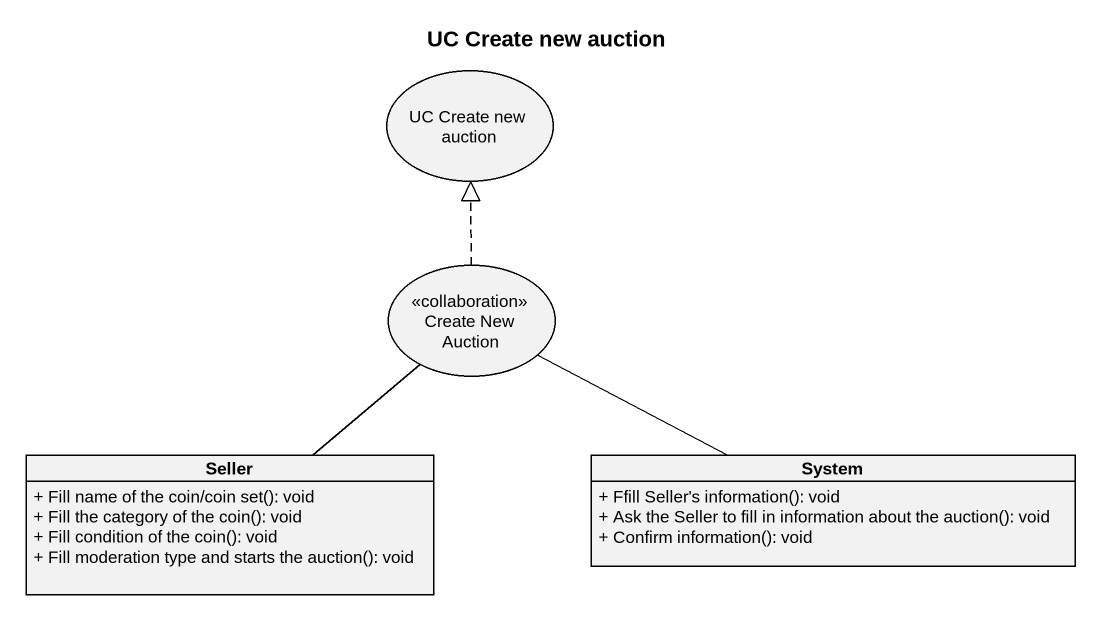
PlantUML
@startuml
title UC Create new auction
allowmixing
hide circle
hide empty members
skinparam classAttributeIconSize 0
usecase "UC Create new auction" as UC_Create_new_auction
usecase "Create New Auction" as Create_New_Auction <<collaboration>>
class Seller {
  + Fill name of the coin/coin set(): void
  + Fill the category of the coin(): void
  + Fill condition of the coin(): void
  + Fill moderation type and starts the auction(): void
}
class System {
  + Ffill Seller's information(): void
  + Ask the Seller to fill in information about the auction(): void
  + Confirm information(): void
}
Create_New_Auction .up.|> UC_Create_new_auction
Seller -up- Create_New_Auction
System -left- Create_New_Auction
@enduml
